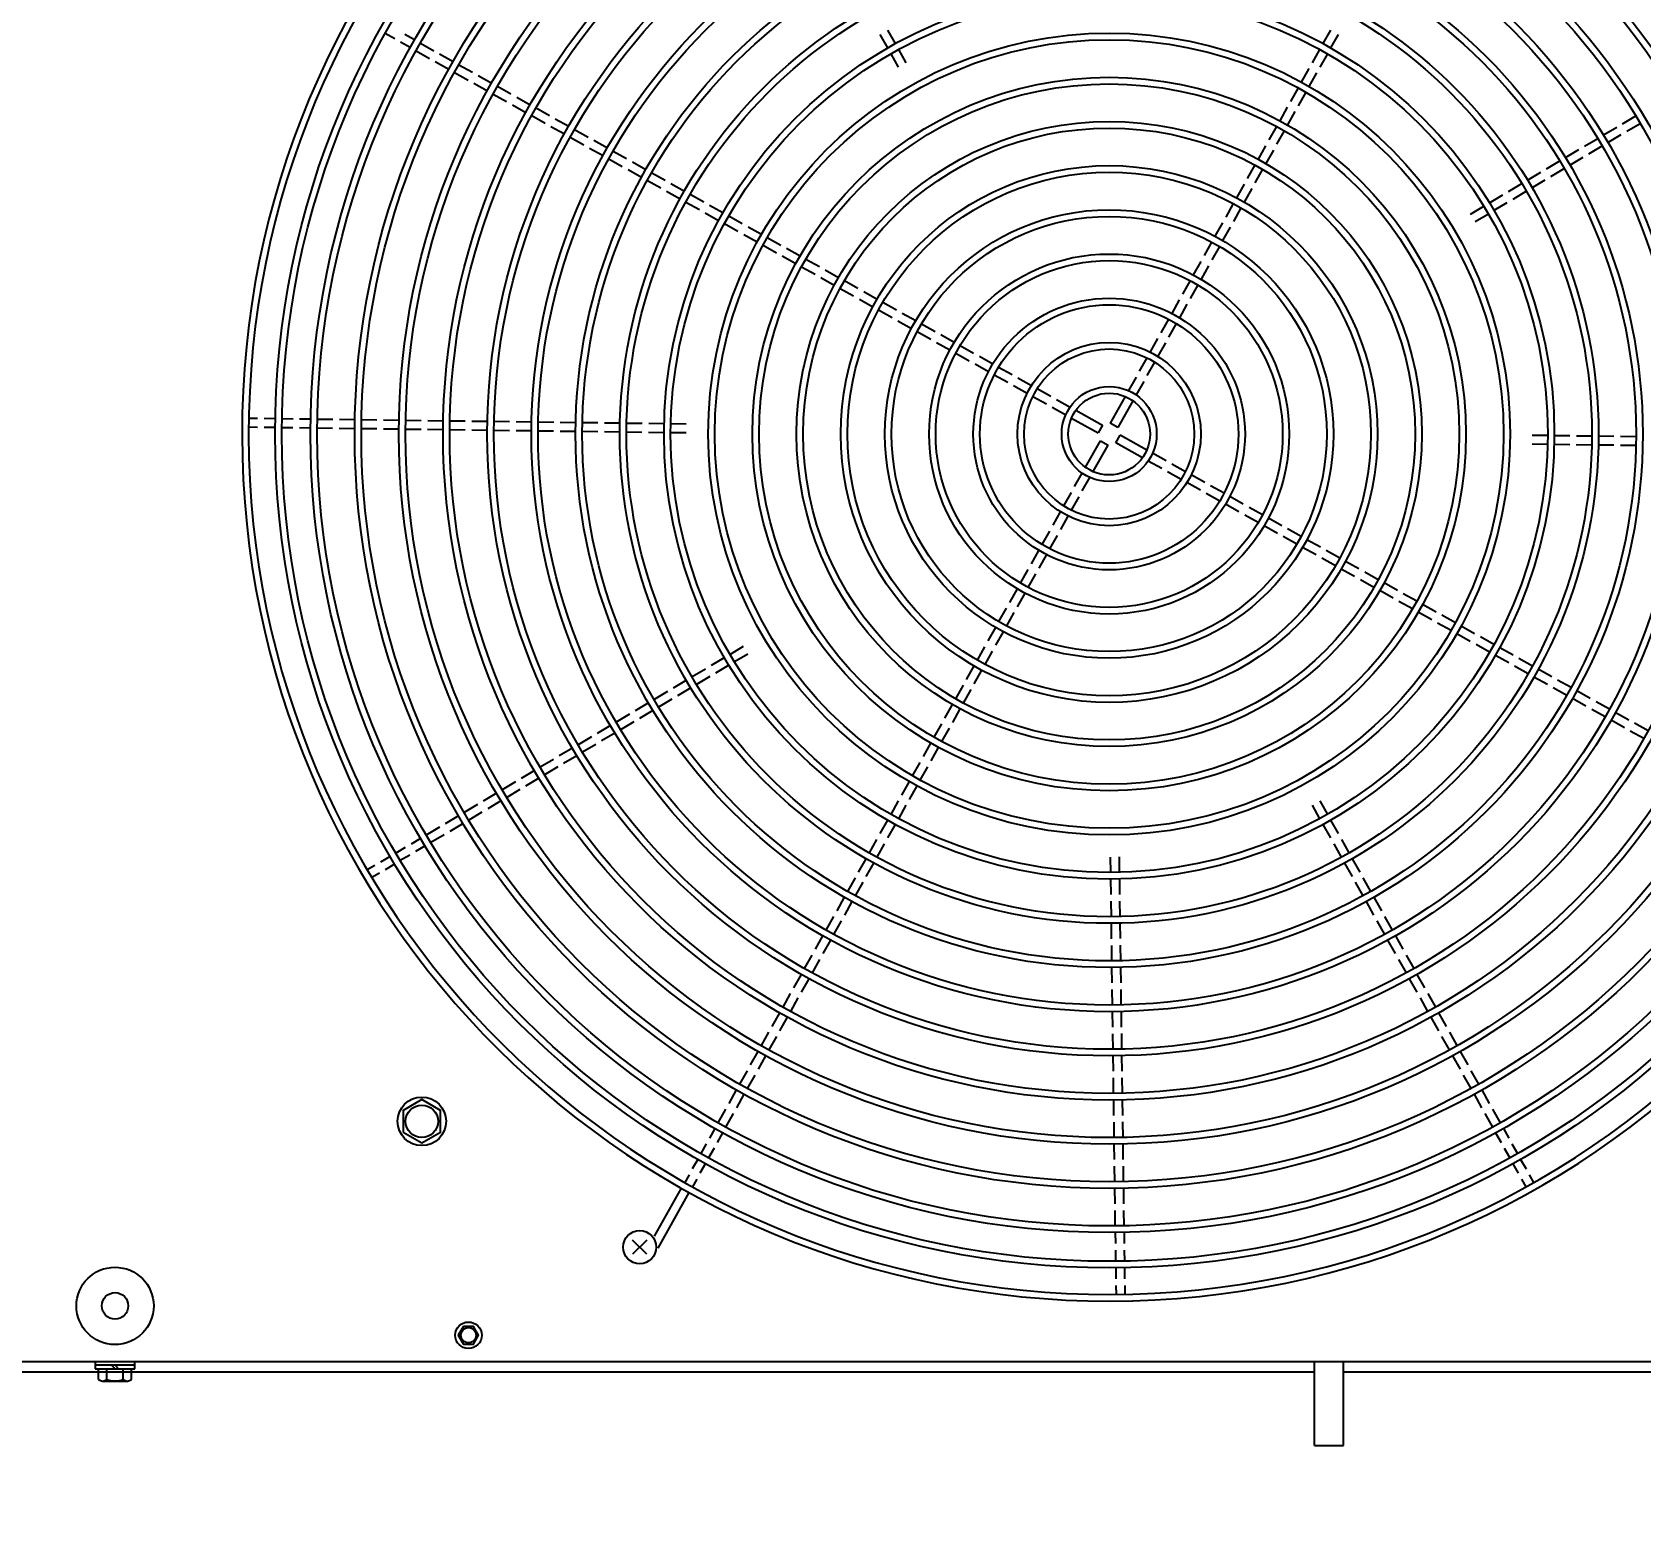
# Model space of a CAD drawing. Header units: millimetres. Extents: x -15161 to 10473752, y -72817 to 33960.
# Drawn here: x 73558.6 to 73631.4, y -39374.5 to -39307.6 of the extents above; entities that cross this region are included whole.
import ezdxf
from ezdxf import colors
from ezdxf.entities.mleader import LeaderData, LeaderLine
from ezdxf.enums import TextEntityAlignment as Align
from ezdxf.math import Vec2, Vec3

# ---------------------------------------------------------------- set-up
doc = ezdxf.new("R2010")
doc.units = ezdxf.units.MM
doc.styles.get("Standard").update_dxf_attribs({"font": 'arial.ttf'})

# ---------------------------------------------------------------- blocks, each defined once
blk = doc.blocks.new('機組圖彩色')
at = {"color": 54}
for p, q in [((92518.571, 2341.88), (92518.229, 2342.491)), ((92538.26, 2342.491), (92537.918, 2341.88)), ((92495.912, 2342.09), (92495.476, 2342.335)), ((92496.61, 2341.699), (92496.174, 2341.944)), ((92496.805, 2342.048), (92496.369, 2342.293)), ((92497.066, 2341.9), (92497.677, 2341.558)), ((92518.222, 2341.685), (92517.88, 2342.296)), ((92538.609, 2342.296), (92538.267, 2341.685)), ((92496.871, 2341.551), (92497.481, 2341.209)), ((92497.743, 2341.062), (92498.354, 2340.72)), ((92497.939, 2341.411), (92498.549, 2341.069)), ((92518.711, 2340.812), (92518.369, 2341.423)), ((92519.06, 2341.008), (92518.718, 2341.619)), ((92537.771, 2341.619), (92537.429, 2341.008)), ((92538.12, 2341.423), (92537.778, 2340.812)), ((92498.616, 2340.574), (92499.226, 2340.231)), ((92498.811, 2340.923), (92499.422, 2340.58)), ((92499.684, 2340.434), (92500.294, 2340.092)), ((92537.282, 2340.746), (92536.94, 2340.135)), ((92537.631, 2340.551), (92537.289, 2339.94)), ((92499.488, 2340.085), (92500.099, 2339.743)), ((92500.361, 2339.596), (92500.971, 2339.254)), ((92500.556, 2339.945), (92501.167, 2339.603)), ((92536.794, 2339.874), (92536.451, 2339.263)), ((92537.143, 2339.678), (92536.8, 2339.067)), ((92501.233, 2339.107), (92501.844, 2338.765)), ((92501.428, 2339.456), (92502.039, 2339.114)), ((92502.301, 2338.967), (92502.912, 2338.625)), ((92536.305, 2339.001), (92535.963, 2338.39)), ((92502.105, 2338.619), (92502.716, 2338.276)), ((92502.978, 2338.13), (92503.589, 2337.788)), ((92503.173, 2338.479), (92503.784, 2338.137)), ((92535.816, 2338.129), (92535.474, 2337.518)), ((92536.654, 2338.806), (92536.312, 2338.195)), ((92550.617, 2337.743), (92551.219, 2338.1)), ((92551.477, 2338.254), (92552.078, 2338.612)), ((92551.681, 2337.91), (92552.283, 2338.268)), ((92503.85, 2337.641), (92504.461, 2337.299)), ((92504.046, 2337.99), (92504.657, 2337.648)), ((92504.918, 2337.501), (92505.529, 2337.159)), ((92536.165, 2337.933), (92535.823, 2337.322)), ((92549.757, 2337.231), (92550.359, 2337.589)), ((92550.821, 2337.399), (92551.423, 2337.757)), ((92504.723, 2337.152), (92505.333, 2336.81)), ((92505.595, 2336.663), (92506.206, 2336.321)), ((92505.791, 2337.012), (92506.401, 2336.67)), ((92535.327, 2337.256), (92534.985, 2336.645)), ((92535.676, 2337.061), (92535.334, 2336.45)), ((92548.898, 2336.72), (92549.5, 2337.078)), ((92549.102, 2336.376), (92549.704, 2336.734)), ((92549.962, 2336.888), (92550.564, 2337.245)), ((92506.468, 2336.175), (92507.078, 2335.833)), ((92506.663, 2336.524), (92507.274, 2336.182)), ((92507.536, 2336.035), (92508.146, 2335.693)), ((92534.838, 2336.384), (92534.496, 2335.773)), ((92535.187, 2336.188), (92534.845, 2335.577)), ((92547.179, 2335.698), (92547.781, 2336.056)), ((92548.038, 2336.209), (92548.64, 2336.567)), ((92548.243, 2335.865), (92548.845, 2336.223)), ((92507.34, 2335.686), (92507.951, 2335.344)), ((92508.213, 2335.197), (92508.823, 2334.855)), ((92508.408, 2335.546), (92509.019, 2335.204)), ((92534.35, 2335.511), (92534.007, 2334.9)), ((92534.699, 2335.316), (92534.356, 2334.705)), ((92546.319, 2335.187), (92546.921, 2335.544)), ((92546.524, 2334.843), (92547.126, 2335.201)), ((92547.383, 2335.354), (92547.985, 2335.712)), ((92509.085, 2334.708), (92509.696, 2334.366)), ((92509.281, 2335.057), (92509.891, 2334.715)), ((92510.153, 2334.569), (92510.764, 2334.226)), ((92533.861, 2334.639), (92533.519, 2334.028)), ((92544.6, 2334.164), (92545.202, 2334.522)), ((92545.46, 2334.675), (92546.062, 2335.033)), ((92545.664, 2334.332), (92546.266, 2334.689)), ((92509.957, 2334.22), (92510.568, 2333.877)), ((92510.83, 2333.731), (92511.441, 2333.389)), ((92511.025, 2334.08), (92511.636, 2333.738)), ((92533.372, 2333.766), (92533.03, 2333.155)), ((92534.21, 2334.443), (92533.868, 2333.832)), ((92544.805, 2333.82), (92545.407, 2334.178)), ((92511.702, 2333.242), (92512.313, 2332.9)), ((92511.898, 2333.591), (92512.509, 2333.249)), ((92512.77, 2333.102), (92513.381, 2332.76)), ((92533.721, 2333.571), (92533.379, 2332.96)), ((92512.575, 2332.753), (92513.186, 2332.411)), ((92513.447, 2332.264), (92514.058, 2331.922)), ((92513.643, 2332.613), (92514.254, 2332.271)), ((92532.883, 2332.893), (92532.541, 2332.283)), ((92533.232, 2332.698), (92532.89, 2332.087)), ((92514.32, 2331.776), (92514.931, 2331.434)), ((92514.515, 2332.125), (92515.126, 2331.783)), ((92515.388, 2331.636), (92515.999, 2331.294)), ((92532.394, 2332.021), (92532.052, 2331.41)), ((92532.743, 2331.825), (92532.401, 2331.214)), ((92515.192, 2331.287), (92515.803, 2330.945)), ((92516.26, 2331.147), (92516.871, 2330.805)), ((92531.905, 2331.148), (92531.563, 2330.537)), ((92532.254, 2330.953), (92531.912, 2330.342)), ((92516.065, 2330.798), (92516.676, 2330.456)), ((92516.937, 2330.309), (92517.548, 2329.967)), ((92517.133, 2330.658), (92517.744, 2330.316)), ((92518.005, 2330.169), (92518.616, 2329.827)), ((92531.416, 2330.275), (92531.074, 2329.664)), ((92531.765, 2330.08), (92531.423, 2329.469)), ((92517.81, 2329.82), (92518.421, 2329.478)), ((92518.878, 2329.681), (92519.489, 2329.338)), ((92530.927, 2329.403), (92530.585, 2328.791)), ((92518.682, 2329.332), (92519.293, 2328.989)), ((92519.555, 2328.843), (92520.166, 2328.501)), ((92519.751, 2329.192), (92520.361, 2328.85)), ((92520.623, 2328.703), (92521.234, 2328.361)), ((92531.276, 2329.207), (92530.934, 2328.596)), ((92520.428, 2328.354), (92521.039, 2328.012)), ((92521.496, 2328.214), (92522.107, 2327.872)), ((92530.438, 2328.529), (92530.096, 2327.918)), ((92530.787, 2328.334), (92530.445, 2327.723)), ((92521.3, 2327.865), (92521.911, 2327.523)), ((92522.173, 2327.376), (92522.784, 2327.034)), ((92522.369, 2327.725), (92522.98, 2327.383)), ((92523.241, 2327.236), (92523.853, 2326.894)), ((92529.949, 2327.656), (92529.606, 2327.044)), ((92530.298, 2327.461), (92529.955, 2326.849)), ((92523.046, 2326.887), (92523.657, 2326.545)), ((92524.115, 2326.747), (92524.726, 2326.405)), ((92529.459, 2326.782), (92529.116, 2326.169)), ((92529.808, 2326.587), (92529.465, 2325.974)), ((92523.919, 2326.398), (92524.53, 2326.056)), ((92524.792, 2325.909), (92525.404, 2325.566)), ((92524.988, 2326.258), (92525.6, 2325.915)), ((92525.862, 2325.768), (92526.475, 2325.425)), ((92528.969, 2325.906), (92528.294, 2324.702)), ((92529.318, 2325.711), (92528.643, 2324.506)), ((92525.666, 2325.419), (92526.279, 2325.076)), ((92526.738, 2325.277), (92527.942, 2324.603)), ((92489.696, 2324.505), (92489.296, 2324.51)), ((92489.701, 2324.905), (92489.301, 2324.91)), ((92490.496, 2324.494), (92489.996, 2324.501)), ((92490.501, 2324.894), (92490.001, 2324.901)), ((92491.295, 2324.484), (92490.796, 2324.49)), ((92491.301, 2324.884), (92490.801, 2324.89)), ((92492.095, 2324.474), (92491.595, 2324.48)), ((92492.101, 2324.874), (92491.601, 2324.88)), ((92493.095, 2324.459), (92492.395, 2324.468)), ((92493.101, 2324.859), (92492.401, 2324.868)), ((92494.095, 2324.446), (92493.395, 2324.455)), ((92494.1, 2324.846), (92493.4, 2324.855)), ((92495.095, 2324.433), (92494.395, 2324.442)), ((92495.1, 2324.833), (92494.4, 2324.842)), ((92496.095, 2324.42), (92495.395, 2324.429)), ((92496.1, 2324.82), (92495.4, 2324.829)), ((92497.095, 2324.407), (92496.395, 2324.416)), ((92497.1, 2324.807), (92496.4, 2324.816)), ((92498.095, 2324.394), (92497.395, 2324.403)), ((92498.1, 2324.794), (92497.4, 2324.803)), ((92499.095, 2324.381), (92498.395, 2324.39)), ((92499.1, 2324.781), (92498.4, 2324.79)), ((92500.095, 2324.368), (92499.395, 2324.377)), ((92500.1, 2324.768), (92499.4, 2324.777)), ((92501.095, 2324.355), (92500.395, 2324.364)), ((92501.1, 2324.755), (92500.4, 2324.764)), ((92502.095, 2324.342), (92501.395, 2324.352)), ((92502.1, 2324.742), (92501.4, 2324.751)), ((92503.095, 2324.33), (92502.395, 2324.339)), ((92503.1, 2324.729), (92502.4, 2324.739)), ((92504.095, 2324.317), (92503.395, 2324.326)), ((92504.1, 2324.717), (92503.4, 2324.726)), ((92505.095, 2324.304), (92504.395, 2324.313)), ((92505.1, 2324.704), (92504.4, 2324.713)), ((92506.095, 2324.291), (92505.395, 2324.3)), ((92506.1, 2324.691), (92505.4, 2324.7)), ((92507.095, 2324.278), (92506.395, 2324.287)), ((92507.1, 2324.678), (92506.4, 2324.687)), ((92508.095, 2324.265), (92507.395, 2324.274)), ((92508.1, 2324.665), (92507.4, 2324.674)), ((92509.094, 2324.252), (92508.394, 2324.261)), ((92509.1, 2324.652), (92508.4, 2324.661)), ((92526.542, 2324.928), (92527.747, 2324.254)), ((92527.942, 2324.603), (92527.747, 2324.254)), ((92528.643, 2324.506), (92528.294, 2324.702)), ((92527.171, 2322.697), (92527.846, 2323.902)), ((92527.52, 2322.502), (92528.195, 2323.707)), ((92527.846, 2323.902), (92528.195, 2323.707)), ((92528.546, 2323.806), (92528.742, 2324.155)), ((92529.751, 2323.131), (92528.546, 2323.806)), ((92529.947, 2323.48), (92528.742, 2324.155)), ((92547.389, 2323.756), (92548.089, 2323.747)), ((92547.394, 2324.156), (92548.094, 2324.147)), ((92548.389, 2323.743), (92549.089, 2323.734)), ((92548.394, 2324.143), (92549.094, 2324.134)), ((92549.389, 2323.73), (92550.089, 2323.721)), ((92549.394, 2324.13), (92550.094, 2324.121)), ((92550.389, 2323.717), (92551.089, 2323.708)), ((92550.394, 2324.117), (92551.094, 2324.108)), ((92551.389, 2323.705), (92552.089, 2323.695)), ((92551.394, 2324.105), (92552.094, 2324.095)), ((92530.627, 2322.64), (92530.014, 2322.983)), ((92530.822, 2322.989), (92530.21, 2323.332)), ((92531.696, 2322.499), (92531.085, 2322.842)), ((92526.68, 2321.822), (92527.024, 2322.434)), ((92527.029, 2321.626), (92527.373, 2322.239)), ((92531.501, 2322.15), (92530.889, 2322.493)), ((92532.57, 2322.01), (92531.959, 2322.353)), ((92526.191, 2320.948), (92526.533, 2321.559)), ((92526.54, 2320.752), (92526.882, 2321.364)), ((92532.374, 2321.661), (92531.763, 2322.004)), ((92533.247, 2321.172), (92532.636, 2321.514)), ((92533.443, 2321.521), (92532.832, 2321.863)), ((92534.316, 2321.032), (92533.705, 2321.374)), ((92525.702, 2320.074), (92526.044, 2320.685)), ((92534.12, 2320.683), (92533.509, 2321.025)), ((92535.188, 2320.543), (92534.578, 2320.885)), ((92526.05, 2319.879), (92526.393, 2320.49)), ((92534.993, 2320.194), (92534.382, 2320.536)), ((92535.866, 2319.705), (92535.255, 2320.047)), ((92536.061, 2320.054), (92535.45, 2320.396)), ((92536.934, 2319.565), (92536.323, 2319.908)), ((92525.212, 2319.201), (92525.555, 2319.812)), ((92525.561, 2319.006), (92525.904, 2319.617)), ((92536.738, 2319.216), (92536.127, 2319.559)), ((92537.806, 2319.077), (92537.196, 2319.419)), ((92524.723, 2318.328), (92525.066, 2318.939)), ((92525.072, 2318.133), (92525.415, 2318.744)), ((92537.611, 2318.728), (92537, 2319.07)), ((92538.483, 2318.239), (92537.873, 2318.581)), ((92538.679, 2318.588), (92538.068, 2318.93)), ((92539.551, 2318.099), (92538.941, 2318.441)), ((92524.234, 2317.456), (92524.577, 2318.066)), ((92524.583, 2317.26), (92524.926, 2317.871)), ((92539.356, 2317.75), (92538.745, 2318.092)), ((92540.424, 2317.61), (92539.813, 2317.952)), ((92523.746, 2316.583), (92524.088, 2317.194)), ((92524.095, 2316.387), (92524.437, 2316.998)), ((92540.228, 2317.261), (92539.618, 2317.603)), ((92541.101, 2316.772), (92540.49, 2317.114)), ((92541.296, 2317.121), (92540.686, 2317.463)), ((92542.169, 2316.632), (92541.558, 2316.975)), ((92523.257, 2315.71), (92523.599, 2316.321)), ((92541.973, 2316.284), (92541.363, 2316.626)), ((92543.041, 2316.144), (92542.431, 2316.486)), ((92523.606, 2315.515), (92523.948, 2316.126)), ((92542.846, 2315.795), (92542.235, 2316.137)), ((92543.718, 2315.306), (92543.108, 2315.648)), ((92543.914, 2315.655), (92543.303, 2315.997)), ((92522.768, 2314.838), (92523.11, 2315.448)), ((92523.117, 2314.642), (92523.459, 2315.253)), ((92544.591, 2314.817), (92543.98, 2315.159)), ((92544.786, 2315.166), (92544.176, 2315.508)), ((92545.659, 2314.677), (92545.048, 2315.019)), ((92510.824, 2314.077), (92510.223, 2313.719)), ((92511.684, 2314.588), (92511.082, 2314.23)), ((92511.888, 2314.244), (92511.287, 2313.886)), ((92522.279, 2313.965), (92522.621, 2314.576)), ((92522.628, 2313.77), (92522.97, 2314.38)), ((92545.463, 2314.328), (92544.853, 2314.671)), ((92546.336, 2313.84), (92545.725, 2314.182)), ((92546.531, 2314.189), (92545.921, 2314.531)), ((92509.965, 2313.565), (92509.363, 2313.208)), ((92511.029, 2313.733), (92510.427, 2313.375)), ((92521.79, 2313.093), (92522.132, 2313.703)), ((92522.139, 2312.897), (92522.481, 2313.508)), ((92547.208, 2313.351), (92546.598, 2313.693)), ((92547.404, 2313.7), (92546.793, 2314.042)), ((92548.276, 2313.211), (92547.666, 2313.553)), ((92509.105, 2313.054), (92508.504, 2312.696)), ((92509.31, 2312.71), (92508.708, 2312.353)), ((92510.169, 2313.222), (92509.568, 2312.864)), ((92521.301, 2312.22), (92521.644, 2312.831)), ((92521.65, 2312.025), (92521.993, 2312.635)), ((92548.081, 2312.862), (92547.47, 2313.204)), ((92548.953, 2312.373), (92548.343, 2312.715)), ((92549.149, 2312.722), (92548.538, 2313.064)), ((92507.386, 2312.032), (92506.785, 2311.674)), ((92508.246, 2312.543), (92507.644, 2312.185)), ((92508.45, 2312.199), (92507.849, 2311.841)), ((92520.813, 2311.348), (92521.155, 2311.958)), ((92549.826, 2311.885), (92549.215, 2312.227)), ((92550.021, 2312.233), (92549.41, 2312.576)), ((92550.894, 2311.745), (92550.283, 2312.087)), ((92506.527, 2311.521), (92505.925, 2311.163)), ((92506.731, 2311.177), (92506.13, 2310.819)), ((92507.591, 2311.688), (92506.989, 2311.33)), ((92521.162, 2311.152), (92521.504, 2311.763)), ((92550.698, 2311.396), (92550.087, 2311.738)), ((92551.571, 2310.907), (92550.96, 2311.249)), ((92551.766, 2311.256), (92551.155, 2311.598)), ((92504.808, 2310.498), (92504.206, 2310.14)), ((92505.667, 2311.009), (92505.066, 2310.652)), ((92505.872, 2310.666), (92505.27, 2310.308)), ((92520.324, 2310.475), (92520.666, 2311.086)), ((92520.673, 2310.28), (92521.015, 2310.89)), ((92552.443, 2310.418), (92551.832, 2310.76)), ((92552.639, 2310.767), (92552.028, 2311.109)), ((92503.948, 2309.987), (92503.347, 2309.629)), ((92505.012, 2310.154), (92504.411, 2309.797)), ((92519.835, 2309.603), (92520.177, 2310.213)), ((92520.184, 2309.407), (92520.526, 2310.018)), ((92502.229, 2308.965), (92501.628, 2308.607)), ((92503.089, 2309.476), (92502.487, 2309.118)), ((92503.293, 2309.132), (92502.692, 2308.774)), ((92504.153, 2309.643), (92503.551, 2309.285)), ((92519.346, 2308.73), (92519.688, 2309.341)), ((92519.695, 2308.535), (92520.037, 2309.145)), ((92501.37, 2308.454), (92500.768, 2308.096)), ((92502.434, 2308.621), (92501.832, 2308.263)), ((92518.857, 2307.858), (92519.2, 2308.468)), ((92519.206, 2307.662), (92519.549, 2308.273)), ((92500.51, 2307.942), (92499.909, 2307.585)), ((92500.715, 2307.599), (92500.113, 2307.241)), ((92501.574, 2308.11), (92500.973, 2307.752)), ((92518.369, 2306.985), (92518.711, 2307.596)), ((92537.778, 2307.596), (92538.12, 2306.985)), ((92498.791, 2306.92), (92498.19, 2306.562)), ((92499.651, 2307.431), (92499.049, 2307.073)), ((92499.855, 2307.087), (92499.254, 2306.73)), ((92518.718, 2306.79), (92519.06, 2307.4)), ((92537.429, 2307.4), (92537.771, 2306.79)), ((92497.932, 2306.409), (92497.33, 2306.051)), ((92498.136, 2306.065), (92497.535, 2305.707)), ((92498.996, 2306.576), (92498.394, 2306.218)), ((92517.88, 2306.113), (92518.222, 2306.723)), ((92518.229, 2305.917), (92518.571, 2306.528)), ((92537.918, 2306.528), (92538.26, 2305.917)), ((92538.267, 2306.723), (92538.609, 2306.113)), ((92496.384, 2305.49), (92495.954, 2305.235)), ((92497.072, 2305.899), (92496.642, 2305.644)), ((92497.276, 2305.555), (92496.846, 2305.3)), ((92517.391, 2305.24), (92517.733, 2305.851)), ((92517.74, 2305.045), (92518.082, 2305.655)), ((92538.407, 2305.655), (92538.749, 2305.045)), ((92538.756, 2305.851), (92539.098, 2305.24)), ((92495.009, 2304.672), (92494.665, 2304.468)), ((92495.696, 2305.081), (92495.267, 2304.826)), ((92495.901, 2304.737), (92495.471, 2304.482)), ((92496.588, 2305.146), (92496.159, 2304.891)), ((92516.902, 2304.368), (92517.245, 2304.978)), ((92517.251, 2304.172), (92517.593, 2304.783)), ((92528.292, 2305.054), (92528.301, 2304.354)), ((92528.692, 2305.059), (92528.701, 2304.359)), ((92538.895, 2304.783), (92539.237, 2304.172)), ((92539.244, 2304.978), (92539.586, 2304.368)), ((92495.213, 2304.329), (92494.869, 2304.124)), ((92516.414, 2303.495), (92516.756, 2304.106)), ((92516.763, 2303.3), (92517.105, 2303.91)), ((92528.305, 2304.054), (92528.314, 2303.354)), ((92528.705, 2304.059), (92528.714, 2303.359)), ((92539.384, 2303.91), (92539.726, 2303.3)), ((92539.733, 2304.106), (92540.075, 2303.495)), ((92515.925, 2302.623), (92516.267, 2303.234)), ((92540.222, 2303.234), (92540.564, 2302.623)), ((92516.274, 2302.427), (92516.616, 2303.038)), ((92528.318, 2303.054), (92528.327, 2302.354)), ((92528.718, 2303.059), (92528.727, 2302.359)), ((92539.873, 2303.038), (92540.215, 2302.427)), ((92515.436, 2301.75), (92515.778, 2302.361)), ((92515.785, 2301.555), (92516.127, 2302.166)), ((92528.331, 2302.054), (92528.34, 2301.354)), ((92528.731, 2302.059), (92528.74, 2301.359)), ((92540.362, 2302.166), (92540.704, 2301.555)), ((92540.711, 2302.361), (92541.053, 2301.75)), ((92514.947, 2300.878), (92515.289, 2301.489)), ((92515.296, 2300.682), (92515.638, 2301.293)), ((92528.344, 2301.054), (92528.353, 2300.354)), ((92528.744, 2301.059), (92528.753, 2300.36)), ((92540.85, 2301.293), (92541.193, 2300.682)), ((92541.199, 2301.489), (92541.542, 2300.878)), ((92514.459, 2300.005), (92514.801, 2300.616)), ((92514.808, 2299.81), (92515.15, 2300.421)), ((92541.339, 2300.421), (92541.681, 2299.81)), ((92541.688, 2300.616), (92542.03, 2300.005)), ((92513.97, 2299.133), (92514.312, 2299.744)), ((92514.319, 2298.938), (92514.661, 2299.548)), ((92528.357, 2300.054), (92528.366, 2299.354)), ((92528.757, 2300.06), (92528.766, 2299.36)), ((92541.828, 2299.548), (92542.17, 2298.938)), ((92542.177, 2299.744), (92542.519, 2299.133)), ((92513.481, 2298.261), (92513.823, 2298.871)), ((92528.37, 2299.054), (92528.379, 2298.354)), ((92528.77, 2299.06), (92528.779, 2298.36)), ((92542.666, 2298.871), (92543.008, 2298.261)), ((92513.83, 2298.065), (92514.172, 2298.676)), ((92528.383, 2298.054), (92528.392, 2297.354)), ((92528.783, 2298.06), (92528.792, 2297.36)), ((92542.317, 2298.676), (92542.659, 2298.065)), ((92512.992, 2297.388), (92513.334, 2297.999)), ((92513.341, 2297.193), (92513.683, 2297.803)), ((92542.805, 2297.803), (92543.148, 2297.193)), ((92543.154, 2297.999), (92543.497, 2297.388)), ((92512.503, 2296.516), (92512.846, 2297.126)), ((92512.852, 2296.32), (92513.195, 2296.931)), ((92528.396, 2297.055), (92528.405, 2296.355)), ((92528.796, 2297.06), (92528.805, 2296.36)), ((92543.294, 2296.931), (92543.636, 2296.32)), ((92543.643, 2297.126), (92543.985, 2296.516)), ((92512.015, 2295.643), (92512.357, 2296.254)), ((92512.364, 2295.448), (92512.706, 2296.058)), ((92528.409, 2296.055), (92528.418, 2295.355)), ((92528.809, 2296.06), (92528.818, 2295.36)), ((92543.783, 2296.058), (92544.125, 2295.448)), ((92544.132, 2296.254), (92544.474, 2295.643)), ((92511.526, 2294.771), (92511.868, 2295.382)), ((92511.875, 2294.575), (92512.217, 2295.186)), ((92544.272, 2295.186), (92544.614, 2294.575)), ((92544.621, 2295.382), (92544.963, 2294.771)), ((92511.037, 2293.898), (92511.379, 2294.509)), ((92528.422, 2295.055), (92528.431, 2294.355)), ((92528.822, 2295.06), (92528.831, 2294.36)), ((92545.109, 2294.509), (92545.452, 2293.898)), ((92511.386, 2293.703), (92511.728, 2294.314)), ((92528.435, 2294.055), (92528.444, 2293.355)), ((92528.835, 2294.06), (92528.844, 2293.36)), ((92544.761, 2294.314), (92545.103, 2293.703)), ((92510.548, 2293.026), (92510.891, 2293.637)), ((92510.897, 2292.83), (92511.24, 2293.441)), ((92528.448, 2293.055), (92528.457, 2292.355)), ((92528.847, 2293.06), (92528.857, 2292.36)), ((92545.249, 2293.441), (92545.591, 2292.83)), ((92545.598, 2293.637), (92545.94, 2293.026)), ((92510.4, 2292.765), (92510.156, 2292.329)), ((92510.749, 2292.57), (92510.505, 2292.133)), ((92545.738, 2292.569), (92545.982, 2292.133)), ((92546.087, 2292.764), (92546.331, 2292.328)), ((92510.009, 2292.067), (92509.765, 2291.631)), ((92510.358, 2291.872), (92510.114, 2291.435)), ((92528.46, 2292.055), (92528.47, 2291.355)), ((92528.86, 2292.06), (92528.869, 2291.36)), ((92546.129, 2291.871), (92546.373, 2291.435)), ((92546.478, 2292.066), (92546.722, 2291.63)), ((92509.618, 2291.369), (92509.374, 2290.933)), ((92509.967, 2291.174), (92509.723, 2290.737)), ((92528.473, 2291.055), (92528.482, 2290.355)), ((92528.873, 2291.06), (92528.882, 2290.36)), ((92546.52, 2291.173), (92546.764, 2290.737)), ((92546.869, 2291.368), (92547.113, 2290.932)), ((92507.668, 2287.884), (92508.887, 2290.06)), ((92509.227, 2290.671), (92509.032, 2290.322)), ((92509.576, 2290.476), (92509.381, 2290.127)), ((92528.486, 2290.055), (92528.495, 2289.355)), ((92528.886, 2290.06), (92528.895, 2289.36)), ((92546.911, 2290.475), (92547.107, 2290.126)), ((92547.26, 2290.67), (92547.456, 2290.321)), ((92507.824, 2287.345), (92509.236, 2289.864)), ((92528.499, 2289.055), (92528.508, 2288.355)), ((92528.899, 2289.06), (92528.908, 2288.36)), ((92528.518, 2288.055), (92528.525, 2287.555)), ((92528.918, 2288.06), (92528.925, 2287.56)), ((92507.311, 2287.077), (92506.674, 2287.713)), ((92507.311, 2287.713), (92506.674, 2287.077)), ((92528.528, 2287.255), (92528.535, 2286.755)), ((92528.528, 2287.255), (92528.535, 2286.755)), ((92528.928, 2287.26), (92528.935, 2286.76)), ((92528.928, 2287.26), (92528.935, 2286.76)), ((92528.539, 2286.455), (92528.546, 2285.955)), ((92528.539, 2286.455), (92528.542, 2286.204)), ((92528.939, 2286.46), (92528.945, 2285.961)), ((92528.939, 2286.46), (92528.942, 2286.204)), ((92528.949, 2285.661), (92528.955, 2285.261)), ((92528.549, 2285.655), (92528.555, 2285.255)), ((92573.244, 2282.204), (92393.244, 2282.204)), ((92573.124, 2282.204), (92393.364, 2282.204)), ((92482.344, 2282.204), (92482.344, 2281.884)), ((92484.144, 2282.204), (92482.344, 2282.204)), ((92484.144, 2282.044), (92482.344, 2282.044)), ((92483.084, 2282.044), (92483.244, 2281.884)), ((92483.244, 2282.044), (92483.404, 2281.884)), ((92484.144, 2281.884), (92484.144, 2282.204)), ((92537.544, 2278.414), (92537.544, 2282.204)), ((92538.844, 2278.414), (92538.844, 2282.204)), ((92537.544, 2281.734), (92428.944, 2281.734)), ((92482.344, 2281.884), (92484.144, 2281.884)), ((92482.494, 2281.404), (92482.494, 2281.884)), ((92482.682, 2281.334), (92483.807, 2281.334)), ((92482.869, 2281.404), (92482.869, 2281.884)), ((92483.619, 2281.404), (92483.619, 2281.884)), ((92483.994, 2281.404), (92483.994, 2281.884)), ((92569.994, 2281.734), (92538.844, 2281.734)), ((92537.544, 2278.414), (92538.844, 2278.414))]:
    blk.add_line(p, q, dxfattribs=at)
for points in [[(92496.283, 2292.601), (92497.132, 2292.111), (92497.98, 2292.601), (92497.98, 2293.581), (92497.132, 2294.071), (92496.283, 2293.581)], [(92499.014, 2283.802), (92498.784, 2283.404), (92499.014, 2283.006), (92499.474, 2283.006), (92499.704, 2283.404), (92499.474, 2283.802)]]:
    blk.add_lwpolyline(points, close=True, dxfattribs=at)
for centre, radius in [((92528.244, 2324.204), 37.75), ((92528.244, 2324.204), 37.45), ((92528.244, 2324.204), 36.15), ((92528.244, 2324.204), 35.85), ((92528.244, 2324.204), 34.15), ((92528.244, 2324.204), 33.85), ((92528.244, 2324.204), 32.15), ((92528.244, 2324.204), 31.85), ((92528.244, 2324.204), 30.15), ((92528.244, 2324.204), 29.85), ((92528.244, 2324.204), 28.15), ((92528.244, 2324.204), 27.85), ((92528.244, 2324.204), 26.15), ((92528.244, 2324.204), 25.85), ((92528.244, 2324.204), 24.15), ((92528.244, 2324.204), 23.85), ((92528.244, 2324.204), 22.15), ((92528.244, 2324.204), 21.85), ((92528.244, 2324.204), 20.15), ((92528.244, 2324.204), 19.85), ((92528.244, 2324.204), 18.15), ((92528.244, 2324.204), 17.85), ((92528.244, 2324.204), 16.15), ((92528.244, 2324.204), 15.85), ((92528.244, 2324.204), 14.15), ((92528.244, 2324.204), 13.85), ((92528.244, 2324.204), 12.15), ((92528.244, 2324.204), 11.85), ((92528.244, 2324.204), 10.15), ((92528.244, 2324.204), 9.85), ((92528.244, 2324.204), 8.15), ((92528.244, 2324.204), 7.85), ((92528.244, 2324.204), 6.15), ((92528.244, 2324.204), 5.85), ((92528.244, 2324.204), 4.15), ((92528.244, 2324.204), 3.85), ((92528.244, 2324.204), 2.15), ((92528.244, 2324.204), 1.85), ((92497.132, 2293.091), 1.1), ((92497.132, 2293.091), 0.735), ((92506.993, 2287.395), 0.75), ((92483.244, 2284.734), 1.75), ((92483.244, 2284.734), 0.6), ((92499.244, 2283.404), 0.6), ((92499.244, 2283.404), 0.345)]:
    blk.add_circle(centre, radius, dxfattribs=at)
for centre, radius, start, end in [((92528.244, 2324.204), 39.25, 271.55685, 271.54581), ((92528.244, 2324.204), 38.95, 271.57203, 271.5714), ((92482.682, 2281.62), 0.286, 229.05544, 310.94456), ((92483.244, 2282.374), 1.039, 248.85295, 291.14705), ((92483.807, 2281.62), 0.286, 229.05544, 310.94456)]:
    blk.add_arc(centre, radius, start, end, dxfattribs=at)
blk = doc.blocks.new('_DetailCallout')
at = {"color": 0, "linetype": 'ByBlock', "lineweight": -2, "transparency": 16777216}
blk.add_line((8, 0), (-8, 0), dxfattribs=at)
blk.add_circle((0, 0), 8, dxfattribs=at)
at = {"color": 0, "transparency": 16777216}
for tag, p in [('視圖號碼', (0, 1)), ('圖紙號碼', (0, -6))]:
    blk.add_attdef(tag, text='', height=3, dxfattribs=at).set_placement(p, align=Align.CENTER)

msp = doc.modelspace()

# ---------------------------------------------------------------- block references
at = {"color": 9}
msp.add_blockref('機組圖彩色', (-18920.863, -41649.975), dxfattribs=at)

# ---------------------------------------------------------------- leaders
at = {"color": 230}
ml = msp.add_multileader_block('Standard', dxfattribs=at)
ml.set_content('_DetailCallout', color=230, scale=15)
ml.set_attribute('視圖號碼', '冷凍庫', width=0)
ml.set_attribute('圖紙號碼', 'C機', width=0)
ml.set_leader_properties()
ml.build(insert=Vec2(0, 0))
ml.multileader.update_dxf_attribs({"leader_type": 0})
ctx = ml.context
ctx.base_point, ctx.plane_origin = Vec3(73423.9203, -45071.4586), Vec3(73543.9203, -45071.4586)
notes = []
notes.append((ctx, [(0, (0, 0, 0), (0, 0), (1, 0), 1, [])]))
ctx.block.insert = Vec3(73543.9203, -45071.4586)
at = {"color": 54}
ml = msp.add_multileader_block('Standard', dxfattribs=at)
ml.set_content('_DetailCallout', color=54, scale=15)
ml.set_attribute('視圖號碼', '冷凍庫', width=0)
ml.set_attribute('圖紙號碼', 'C機', width=0)
ml.set_leader_properties()
ml.build(insert=Vec2(0, 0))
ml.multileader.update_dxf_attribs({"leader_type": 0})
ctx = ml.context
ctx.base_point, ctx.plane_origin = Vec3(73652.3814, -45537.0769), Vec3(73772.3814, -45537.0769)
notes.append((ctx, [(0, (0, 0, 0), (0, 0), (1, 0), 1, [])]))
ctx.block.insert = Vec3(73772.3814, -45537.0769)
at = {"color": 230}
ml = msp.add_multileader_block('Standard', dxfattribs=at)
ml.set_content('_DetailCallout', color=230, scale=15)
ml.set_attribute('視圖號碼', '冷凍庫', width=0)
ml.set_attribute('圖紙號碼', 'D機', width=0)
ml.set_leader_properties()
ml.build(insert=Vec2(0, 0))
ml.multileader.update_dxf_attribs({"leader_type": 0})
ctx = ml.context
ctx.base_point, ctx.plane_origin = Vec3(73844.1603, -45071.4586), Vec3(73964.1603, -45071.4586)
notes.append((ctx, [(0, (0, 0, 0), (0, 0), (1, 0), 1, [])]))
ctx.block.insert = Vec3(73964.1603, -45071.4586)
at = {"color": 54}
ml = msp.add_multileader_block('Standard', dxfattribs=at)
ml.set_content('_DetailCallout', color=54, scale=15)
ml.set_attribute('視圖號碼', '冷凍庫', width=0)
ml.set_attribute('圖紙號碼', 'D機', width=0)
ml.set_leader_properties()
ml.build(insert=Vec2(0, 0))
ml.multileader.update_dxf_attribs({"leader_type": 0})
ctx = ml.context
ctx.base_point, ctx.plane_origin = Vec3(74072.6214, -45537.0769), Vec3(74192.6214, -45537.0769)
notes.append((ctx, [(0, (0, 0, 0), (0, 0), (1, 0), 1, [])]))
ctx.block.insert = Vec3(74192.6214, -45537.0769)
at = {"color": 230}
ml = msp.add_multileader_block('Standard', dxfattribs=at)
ml.set_content('_DetailCallout', color=230, scale=15)
ml.set_attribute('視圖號碼', '冷凍庫', width=0)
ml.set_attribute('圖紙號碼', 'E機', width=0)
ml.set_leader_properties()
ml.build(insert=Vec2(0, 0))
ml.multileader.update_dxf_attribs({"leader_type": 0})
ctx = ml.context
ctx.base_point, ctx.plane_origin = Vec3(74264.4003, -45071.4586), Vec3(74384.4003, -45071.4586)
notes.append((ctx, [(0, (0, 0, 0), (0, 0), (1, 0), 1, [])]))
ctx.block.insert = Vec3(74384.4003, -45071.4586)
at = {"color": 54}
ml = msp.add_multileader_block('Standard', dxfattribs=at)
ml.set_content('_DetailCallout', color=54, scale=15)
ml.set_attribute('視圖號碼', '冷凍庫', width=0)
ml.set_attribute('圖紙號碼', 'E機', width=0)
ml.set_leader_properties()
ml.build(insert=Vec2(0, 0))
ml.multileader.update_dxf_attribs({"leader_type": 0})
ctx = ml.context
ctx.base_point, ctx.plane_origin = Vec3(74492.8614, -45537.0769), Vec3(74612.8614, -45537.0769)
notes.append((ctx, [(0, (0, 0, 0), (0, 0), (1, 0), 1, [])]))
ctx.block.insert = Vec3(74612.8614, -45537.0769)
at = {"color": 30}
ml = msp.add_multileader_block('Standard', dxfattribs=at)
ml.set_content('_DetailCallout', color=30, scale=15)
ml.set_attribute('視圖號碼', '冷凍庫', width=0)
ml.set_attribute('圖紙號碼', 'C', width=0)
ml.set_leader_properties()
ml.build(insert=Vec2(0, 0))
ml.multileader.update_dxf_attribs({"leader_type": 0})
ctx = ml.context
ctx.base_point, ctx.plane_origin = Vec3(73747.1906, -45888.0748), Vec3(73867.1906, -45888.0748)
notes.append((ctx, [(0, (0, 0, 0), (0, 0), (1, 0), 1, [])]))
ctx.block.insert = Vec3(73867.1906, -45888.0748)
ml = msp.add_multileader_block('Standard', dxfattribs=at)
ml.set_content('_DetailCallout', color=30, scale=15)
ml.set_attribute('視圖號碼', '冷凍庫', width=0)
ml.set_attribute('圖紙號碼', 'B', width=0)
ml.set_leader_properties()
ml.build(insert=Vec2(0, 0))
ml.multileader.update_dxf_attribs({"leader_type": 0})
ctx = ml.context
ctx.base_point, ctx.plane_origin = Vec3(73747.1906, -46477.6264), Vec3(73867.1906, -46477.6264)
notes.append((ctx, [(0, (0, 0, 0), (0, 0), (1, 0), 1, [])]))
ctx.block.insert = Vec3(73867.1906, -46477.6264)
ml = msp.add_multileader_block('Standard', dxfattribs=at)
ml.set_content('_DetailCallout', color=30, scale=15)
ml.set_attribute('視圖號碼', '冷凍庫', width=0)
ml.set_attribute('圖紙號碼', 'D', width=0)
ml.set_leader_properties()
ml.build(insert=Vec2(0, 0))
ml.multileader.update_dxf_attribs({"leader_type": 0})
ctx = ml.context
ctx.base_point, ctx.plane_origin = Vec3(73737.1917, -48120.99), Vec3(73857.1917, -48120.99)
notes.append((ctx, [(0, (0, 0, 0), (0, 0), (1, 0), 1, [])]))
ctx.block.insert = Vec3(73857.1917, -48120.99)
ml = msp.add_multileader_block('Standard', dxfattribs=at)
ml.set_content('_DetailCallout', color=30, scale=15)
ml.set_attribute('視圖號碼', '冷凍庫', width=0)
ml.set_attribute('圖紙號碼', 'E', width=0)
ml.set_leader_properties()
ml.build(insert=Vec2(0, 0))
ml.multileader.update_dxf_attribs({"leader_type": 0})
ctx = ml.context
ctx.base_point, ctx.plane_origin = Vec3(75349.539, -47538.8607), Vec3(75469.539, -47538.8607)
notes.append((ctx, [(0, (0, 0, 0), (0, 0), (1, 0), 1, [])]))
ctx.block.insert = Vec3(75469.539, -47538.8607)
ml = msp.add_multileader_block('Standard', dxfattribs=at)
ml.set_content('_DetailCallout', color=30, scale=15)
ml.set_attribute('視圖號碼', '急速庫', width=0)
ml.set_attribute('圖紙號碼', 'B', width=0)
ml.set_leader_properties()
ml.build(insert=Vec2(0, 0))
ml.multileader.update_dxf_attribs({"leader_type": 0})
ctx = ml.context
ctx.base_point, ctx.plane_origin = Vec3(93372.1061, -47545.9996), Vec3(93492.1061, -47545.9996)
notes.append((ctx, [(0, (0, 0, 0), (0, 0), (1, 0), 1, [])]))
ctx.block.insert = Vec3(93492.1061, -47545.9996)
ml = msp.add_multileader_block('Standard', dxfattribs=at)
ml.set_content('_DetailCallout', color=30, scale=15)
ml.set_attribute('視圖號碼', '急速庫', width=0)
ml.set_attribute('圖紙號碼', 'A-2', width=0)
ml.set_leader_properties()
ml.build(insert=Vec2(0, 0))
ml.multileader.update_dxf_attribs({"leader_type": 0})
ctx = ml.context
ctx.base_point, ctx.plane_origin = Vec3(93704.3054, -47545.9996), Vec3(93824.3054, -47545.9996)
notes.append((ctx, [(0, (0, 0, 0), (0, 0), (1, 0), 1, [])]))
ctx.block.insert = Vec3(93824.3054, -47545.9996)
ml = msp.add_multileader_block('Standard', dxfattribs=at)
ml.set_content('_DetailCallout', color=30, scale=15)
ml.set_attribute('視圖號碼', '急速庫', width=0)
ml.set_attribute('圖紙號碼', 'A-1', width=0)
ml.set_leader_properties()
ml.build(insert=Vec2(0, 0))
ml.multileader.update_dxf_attribs({"leader_type": 0})
ctx = ml.context
ctx.base_point, ctx.plane_origin = Vec3(94041.3644, -47545.9996), Vec3(94161.3644, -47545.9996)
notes.append((ctx, [(0, (0, 0, 0), (0, 0), (1, 0), 1, [])]))
ctx.block.insert = Vec3(94161.3644, -47545.9996)
ml = msp.add_multileader_block('Standard', dxfattribs=at)
ml.set_content('_DetailCallout', color=30, scale=15)
ml.set_attribute('視圖號碼', '半成品', width=0)
ml.set_attribute('圖紙號碼', 'B', width=0)
ml.set_leader_properties()
ml.build(insert=Vec2(0, 0))
ml.multileader.update_dxf_attribs({"leader_type": 0})
ctx = ml.context
ctx.base_point, ctx.plane_origin = Vec3(93372.1061, -48769.6603), Vec3(93492.1061, -48769.6603)
notes.append((ctx, [(0, (0, 0, 0), (0, 0), (1, 0), 1, [])]))
ctx.block.insert = Vec3(93492.1061, -48769.6603)
ml = msp.add_multileader_block('Standard', dxfattribs=at)
ml.set_content('_DetailCallout', color=30, scale=15)
ml.set_attribute('視圖號碼', '半成品', width=0)
ml.set_attribute('圖紙號碼', 'A-2', width=0)
ml.set_leader_properties()
ml.build(insert=Vec2(0, 0))
ml.multileader.update_dxf_attribs({"leader_type": 0})
ctx = ml.context
ctx.base_point, ctx.plane_origin = Vec3(93704.3054, -48769.6603), Vec3(93824.3054, -48769.6603)
notes.append((ctx, [(0, (0, 0, 0), (0, 0), (1, 0), 1, [])]))
ctx.block.insert = Vec3(93824.3054, -48769.6603)
ml = msp.add_multileader_block('Standard', dxfattribs=at)
ml.set_content('_DetailCallout', color=30, scale=15)
ml.set_attribute('視圖號碼', '半成品', width=0)
ml.set_attribute('圖紙號碼', 'A-1', width=0)
ml.set_leader_properties()
ml.build(insert=Vec2(0, 0))
ml.multileader.update_dxf_attribs({"leader_type": 0})
ctx = ml.context
ctx.base_point, ctx.plane_origin = Vec3(94041.3644, -48769.6603), Vec3(94161.3644, -48769.6603)
notes.append((ctx, [(0, (0, 0, 0), (0, 0), (1, 0), 1, [])]))
ctx.block.insert = Vec3(94161.3644, -48769.6603)
at = {"color": 54}
ml = msp.add_multileader_block('Standard', dxfattribs=at)
ml.set_content('_DetailCallout', color=54, scale=15)
ml.set_attribute('視圖號碼', '急速庫', width=0)
ml.set_attribute('圖紙號碼', 'A機', width=0)
ml.set_leader_properties()
ml.build(insert=Vec2(0, 0))
ml.multileader.update_dxf_attribs({"leader_type": 0})
ctx = ml.context
ctx.base_point, ctx.plane_origin = Vec3(92864.6909, -48811.8789), Vec3(92984.6909, -48811.8789)
notes.append((ctx, [(0, (0, 0, 0), (0, 0), (1, 0), 1, [])]))
ctx.block.insert = Vec3(92984.6909, -48811.8789)
ml = msp.add_multileader_block('Standard', dxfattribs=at)
ml.set_content('_DetailCallout', color=54, scale=15)
ml.set_attribute('視圖號碼', '半成品', width=0)
ml.set_attribute('圖紙號碼', 'A機', width=0)
ml.set_leader_properties()
ml.build(insert=Vec2(0, 0))
ml.multileader.update_dxf_attribs({"leader_type": 0})
ctx = ml.context
ctx.base_point, ctx.plane_origin = Vec3(92588.6191, -48811.8789), Vec3(92708.6191, -48811.8789)
notes.append((ctx, [(0, (0, 0, 0), (0, 0), (1, 0), 1, [])]))
ctx.block.insert = Vec3(92708.6191, -48811.8789)
ml = msp.add_multileader_block('Standard', dxfattribs=at)
ml.set_content('_DetailCallout', color=54, scale=15)
ml.set_attribute('視圖號碼', '急速庫', width=0)
ml.set_attribute('圖紙號碼', 'B機', width=0)
ml.set_leader_properties()
ml.build(insert=Vec2(0, 0))
ml.multileader.update_dxf_attribs({"leader_type": 0})
ctx = ml.context
ctx.base_point, ctx.plane_origin = Vec3(92864.6909, -49217.4155), Vec3(92984.6909, -49217.4155)
notes.append((ctx, [(0, (0, 0, 0), (0, 0), (1, 0), 1, [])]))
ctx.block.insert = Vec3(92984.6909, -49217.4155)
ml = msp.add_multileader_block('Standard', dxfattribs=at)
ml.set_content('_DetailCallout', color=54, scale=15)
ml.set_attribute('視圖號碼', '半成品', width=0)
ml.set_attribute('圖紙號碼', 'B機', width=0)
ml.set_leader_properties()
ml.build(insert=Vec2(0, 0))
ml.multileader.update_dxf_attribs({"leader_type": 0})
ctx = ml.context
ctx.base_point, ctx.plane_origin = Vec3(92588.6191, -49217.4155), Vec3(92708.6191, -49217.4155)
notes.append((ctx, [(0, (0, 0, 0), (0, 0), (1, 0), 1, [])]))
ctx.block.insert = Vec3(92708.6191, -49217.4155)
at = {"color": 230}
ml = msp.add_multileader_block('Standard', dxfattribs=at)
ml.set_content('_DetailCallout', color=230, scale=15)
ml.set_attribute('視圖號碼', '急速庫', width=0)
ml.set_attribute('圖紙號碼', 'B機', width=0)
ml.set_leader_properties()
ml.build(insert=Vec2(0, 0))
ml.multileader.update_dxf_attribs({"leader_type": 0})
ctx = ml.context
ctx.base_point, ctx.plane_origin = Vec3(92705.7859, -47644.3382), Vec3(92825.7859, -47644.3382)
notes.append((ctx, [(0, (0, 0, 0), (0, 0), (1, 0), 1, [])]))
ctx.block.insert = Vec3(92825.7859, -47644.3382)
ml = msp.add_multileader_block('Standard', dxfattribs=at)
ml.set_content('_DetailCallout', color=230, scale=15)
ml.set_attribute('視圖號碼', '半成品', width=0)
ml.set_attribute('圖紙號碼', 'B機', width=0)
ml.set_leader_properties()
ml.build(insert=Vec2(0, 0))
ml.multileader.update_dxf_attribs({"leader_type": 0})
ctx = ml.context
ctx.base_point, ctx.plane_origin = Vec3(92429.7141, -47644.3382), Vec3(92549.7141, -47644.3382)
notes.append((ctx, [(0, (0, 0, 0), (0, 0), (1, 0), 1, [])]))
ctx.block.insert = Vec3(92549.7141, -47644.3382)
ml = msp.add_multileader_block('Standard', dxfattribs=at)
ml.set_content('_DetailCallout', color=230, scale=15)
ml.set_attribute('視圖號碼', '急速庫', width=0)
ml.set_attribute('圖紙號碼', 'A機', width=0)
ml.set_leader_properties()
ml.build(insert=Vec2(0, 0))
ml.multileader.update_dxf_attribs({"leader_type": 0})
ctx = ml.context
ctx.base_point, ctx.plane_origin = Vec3(92705.7859, -47937.3382), Vec3(92825.7859, -47937.3382)
notes.append((ctx, [(0, (0, 0, 0), (0, 0), (1, 0), 1, [])]))
ctx.block.insert = Vec3(92825.7859, -47937.3382)
ml = msp.add_multileader_block('Standard', dxfattribs=at)
ml.set_content('_DetailCallout', color=230, scale=15)
ml.set_attribute('視圖號碼', '半成品', width=0)
ml.set_attribute('圖紙號碼', 'A機', width=0)
ml.set_leader_properties()
ml.build(insert=Vec2(0, 0))
ml.multileader.update_dxf_attribs({"leader_type": 0})
ctx = ml.context
ctx.base_point, ctx.plane_origin = Vec3(92429.7141, -47937.3382), Vec3(92549.7141, -47937.3382)
notes.append((ctx, [(0, (0, 0, 0), (0, 0), (1, 0), 1, [])]))
ctx.block.insert = Vec3(92549.7141, -47937.3382)
at = {"color": 30}
ml = msp.add_multileader_block('Standard', dxfattribs=at)
ml.set_content('_DetailCallout', color=30, scale=15)
ml.set_attribute('視圖號碼', '冷藏庫', width=0)
ml.set_attribute('圖紙號碼', 'A', width=0)
ml.set_leader_properties()
ml.build(insert=Vec2(0, 0))
ml.multileader.update_dxf_attribs({"leader_type": 0})
ctx = ml.context
ctx.base_point, ctx.plane_origin = Vec3(95395.445, -46487.1906), Vec3(95515.445, -46487.1906)
notes.append((ctx, [(0, (0, 0, 0), (0, 0), (1, 0), 1, [])]))
ctx.block.insert = Vec3(95515.445, -46487.1906)
at = {"color": 54}
ml = msp.add_multileader_block('Standard', dxfattribs=at)
ml.set_content('_DetailCallout', color=54, scale=15)
ml.set_attribute('視圖號碼', '冷藏庫', width=0)
ml.set_attribute('圖紙號碼', 'A機', width=0)
ml.set_leader_properties()
ml.build(insert=Vec2(0, 0))
ml.multileader.update_dxf_attribs({"leader_type": 0})
ctx = ml.context
ctx.base_point, ctx.plane_origin = Vec3(95523.1747, -46044.6887), Vec3(95643.1747, -46044.6887)
notes.append((ctx, [(0, (0, 0, 0), (0, 0), (1, 0), 1, [])]))
ctx.block.insert = Vec3(95643.1747, -46044.6887)
at = {"color": 230}
ml = msp.add_multileader_block('Standard', dxfattribs=at)
ml.set_content('_DetailCallout', color=230, scale=15)
ml.set_attribute('視圖號碼', '冷藏庫', width=0)
ml.set_attribute('圖紙號碼', 'A機', width=0)
ml.set_leader_properties()
ml.build(insert=Vec2(0, 0))
ml.multileader.update_dxf_attribs({"leader_type": 0})
ctx = ml.context
ctx.base_point, ctx.plane_origin = Vec3(94919.177, -46299.7897), Vec3(95039.177, -46299.7897)
notes.append((ctx, [(0, (0, 0, 0), (0, 0), (1, 0), 1, [])]))
ctx.block.insert = Vec3(95039.177, -46299.7897)
for ctx, leaders in notes:
    for number, flags, end, landing, length, lines in leaders:
        leader = LeaderData()
        leader.index, (leader.has_last_leader_line, leader.has_dogleg_vector, leader.attachment_direction) = number, flags
        leader.last_leader_point, leader.dogleg_vector, leader.dogleg_length = Vec3(end), Vec3(landing), length
        for number, points, colour, breaks in lines:
            line = LeaderLine()
            line.index, line.vertices, line.color, line.breaks = number, Vec3.list(points), colors.encode_raw_color(colour), breaks
            leader.lines.append(line)
        ctx.leaders.append(leader)

doc.saveas('drawing.dxf')
